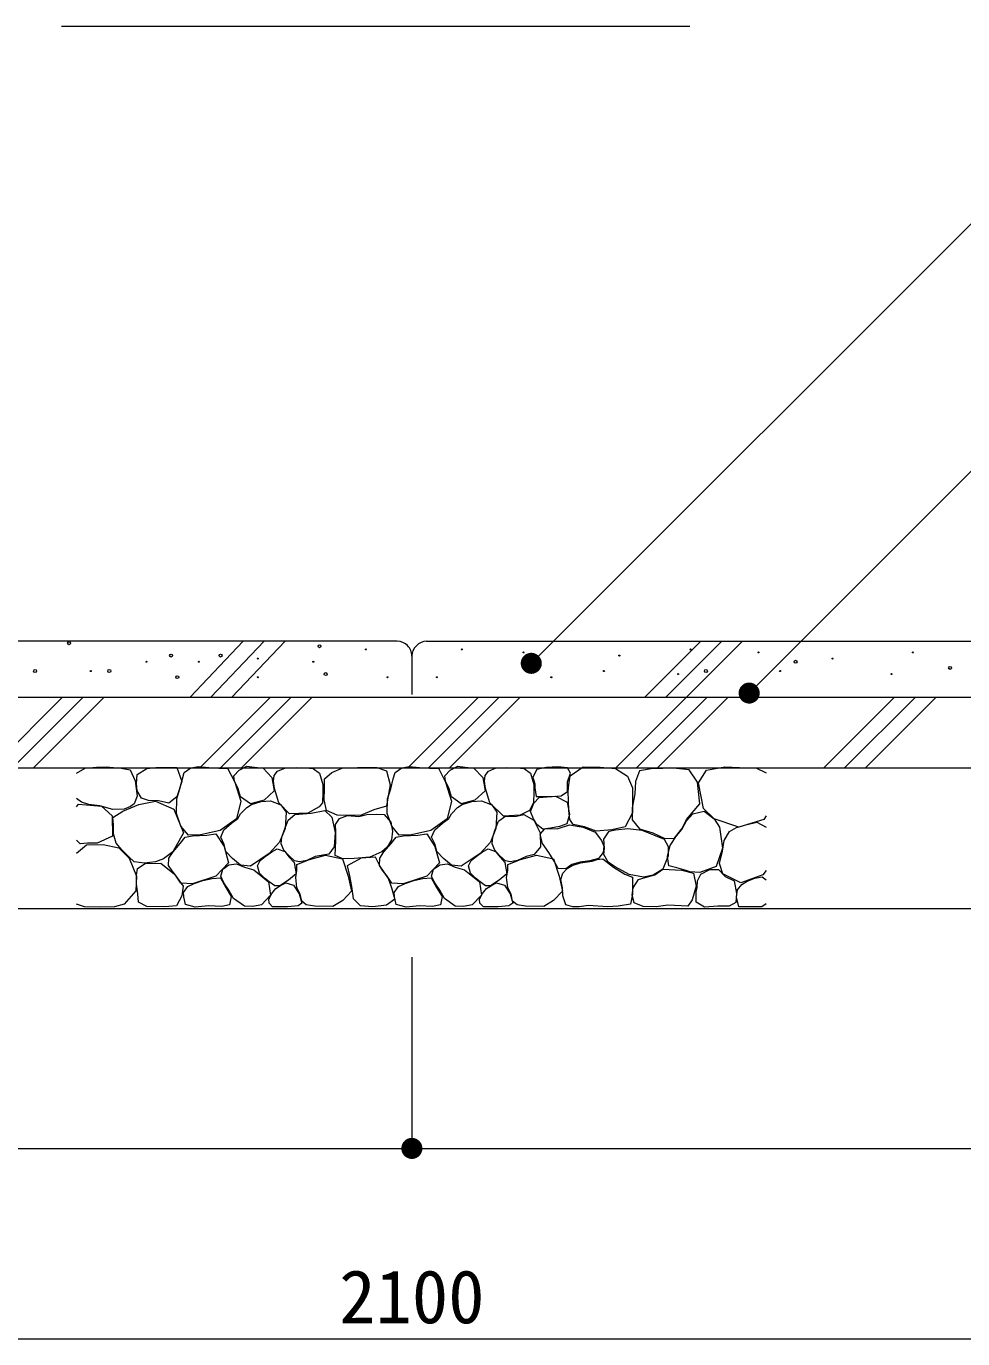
# Model space of a CAD drawing. Units: millimetres, scale not verified. Extents: x 303 to 5780, y 4488 to 8222.
# Drawn here: x 4024 to 4690, y 5408 to 6342 of the extents above; entities that cross this region are included whole.
import ezdxf
from ezdxf.enums import TextEntityAlignment as Align

# ---------------------------------------------------------------- set-up
doc = ezdxf.new("R2010")
doc.units = ezdxf.units.MM
doc.header["$LTSCALE"] = 20
for name, color, linetype, lineweight in [('ハッチ', 4, 'Continuous', 13), ('寸法', 1, 'Continuous', 13), ('本体', 7, 'Continuous', 13)]:
    doc.layers.add(name, color=color, linetype=linetype, lineweight=lineweight)
doc.styles.add('ＭＳ ゴシック', font='')
doc.styles.get('ＭＳ ゴシック').set_extended_font_data('MS Gothic')

# ---------------------------------------------------------------- blocks, each defined once
blk = doc.blocks.new('filled_dot')
at = {"color": 0, "linetype": 'Continuous', "lineweight": -2, "const_width": 1.25}
blk.add_lwpolyline([(-0.625, 0, 1), (0.625, 0, 1)], format="xyb", close=True, dxfattribs=at)

msp = doc.modelspace()

# ---------------------------------------------------------------- linework, layer by layer
at = {"layer": 'ハッチ'}
for p, q in [((4140.3, 5864.17), (4178.16, 5904.03)), ((4155.1, 5864.17), (4192.96, 5904.03)), ((4169.9, 5864.17), (4207.86, 5904.03)), ((4463.9, 5864.17), (4503.76, 5904.03)), ((4478.7, 5864.17), (4518.56, 5904.03)), ((4493.5, 5864.17), (4533.36, 5904.03)), ((3999.18, 5813.84), (4049.5, 5864.17)), ((4013.98, 5813.84), (4064.3, 5864.17)), ((4028.78, 5813.84), (4079.1, 5864.17)), ((4147.18, 5813.84), (4197.5, 5864.17)), ((4161.98, 5813.84), (4212.3, 5864.17)), ((4176.78, 5813.84), (4227.1, 5864.17)), ((4295.17, 5813.84), (4345.5, 5864.17)), ((4309.97, 5813.84), (4360.3, 5864.17)), ((4324.77, 5813.84), (4375.1, 5864.17)), ((4443.17, 5813.84), (4493.5, 5864.17)), ((4457.97, 5813.84), (4508.3, 5864.17)), ((4472.77, 5813.84), (4523.1, 5864.17)), ((4591.17, 5813.84), (4641.49, 5864.17)), ((4605.97, 5813.84), (4656.29, 5864.17)), ((4620.77, 5813.84), (4671.09, 5864.17)), ((4065.26, 5715.03), (4059.39, 5716.91))]:
    msp.add_line(p, q, dxfattribs=at)
for points in [[(4059.39, 5810.17), (4065.67, 5813.72), (4073.72, 5814.37), (4080.67, 5814.59), (4091.33, 5813.72), (4097.64, 5812.42), (4101.33, 5804.59), (4102.64, 5793.73), (4100.46, 5788.29), (4097.85, 5786.34)], [(4550.18, 5779.76), (4548.5, 5777.15), (4530.68, 5771.78), (4513.24, 5777.6), (4505.49, 5785.08), (4502.11, 5803.16), (4507.77, 5812.2), (4520.78, 5814.67)], [(4520.78, 5814.67), (4531.25, 5814.18), (4542.84, 5813.9), (4550.18, 5810.33)], [(4097.85, 5786.34), (4093.29, 5784.6), (4085.24, 5784.38), (4076.11, 5786.77), (4068.28, 5787.86), (4063.06, 5789.6), (4059.39, 5791.99)], [(4059.39, 5786.14), (4060.81, 5788.15), (4077.38, 5786.59), (4084.89, 5779.72), (4085.2, 5765.34), (4074.25, 5760.34), (4067.37, 5760.34)], [(4516.86, 5745.79), (4519.08, 5754.68), (4520.19, 5762.17), (4524.08, 5768.56), (4529.08, 5771.34), (4535.75, 5773.28), (4543.53, 5775.22), (4550.18, 5771.7)], [(4067.37, 5760.34), (4062.06, 5759.72), (4059.39, 5762.38)], [(4059.39, 5753.18), (4066.55, 5759.03), (4078.39, 5759.28), (4089.72, 5756.97), (4096.93, 5749.51), (4102.08, 5736.9), (4101.82, 5726.35), (4093.33, 5716.83), (4086.63, 5715.03), (4076.59, 5714.78), (4065.26, 5715.03)], [(4550.18, 5740.82), (4547.7, 5737.74), (4532.14, 5732.18), (4519.36, 5738.57), (4516.86, 5745.79)], [(4550.18, 5717.15), (4547.04, 5714.96), (4530.69, 5714.96), (4529.03, 5721.79), (4529.65, 5727.16), (4532.76, 5730.89)], [(4532.76, 5730.89), (4536.69, 5733.37), (4542.07, 5735.44), (4547.25, 5736.27), (4550.18, 5734.28)]]:
    msp.add_lwpolyline(points, dxfattribs=at)
for points in [[(4117.87, 5790.37), (4110.79, 5790.62), (4105.73, 5792.39), (4102.69, 5797.45), (4102.18, 5802.76), (4102.69, 5809.08), (4109.52, 5813.38), (4115.85, 5814.14), (4130.78, 5814.14), (4134.33, 5804.28), (4130.78, 5793.4), (4125.21, 5788.85)], [(4133.82, 5772.41), (4130.53, 5781.51), (4130.78, 5791.88), (4133.06, 5798.97), (4134.83, 5806.05), (4136.1, 5810.6), (4140.91, 5813.89), (4146.22, 5814.9), (4153.56, 5814.14), (4160.65, 5813.63), (4166.98, 5813.63), (4172.04, 5803.77), (4176.34, 5790.11), (4173.31, 5777.72), (4161.66, 5769.37), (4147.74, 5766.34), (4139.14, 5766.09)], [(4174.57, 5798.86), (4171.94, 5804.36), (4171.46, 5808.18), (4175.29, 5812.25), (4180.79, 5815.11), (4186.05, 5814.4), (4192.27, 5813.68), (4198.49, 5806.99), (4200.16, 5797.67), (4192.98, 5790.98), (4183.18, 5788.35), (4176.24, 5793.37)], [(4200.42, 5799.1), (4199.7, 5804.36), (4200.18, 5808.42), (4202.58, 5811.53), (4208.08, 5813.92), (4215.73, 5814.16), (4222.67, 5813.92), (4227.93, 5813.44), (4232.47, 5810.1), (4234.86, 5801.97), (4234.86, 5796.71), (4234.62, 5789.06), (4232.04, 5786.22), (4224.02, 5781.58), (4210.93, 5781.15), (4203.53, 5789.06)], [(4237.28, 5783.63), (4235.61, 5791.13), (4235.82, 5799.26), (4236.03, 5806.13), (4241.24, 5810.51), (4248.95, 5813.84), (4259.37, 5814.25), (4273.12, 5814.05), (4280, 5811.75), (4282.71, 5801.76), (4281.04, 5792.59), (4280, 5786.55), (4271.04, 5784.05), (4261.66, 5779.89), (4244.99, 5780.3)], [(4283.82, 5772.41), (4280.53, 5781.51), (4280.78, 5791.88), (4283.06, 5798.97), (4284.83, 5806.05), (4286.1, 5810.6), (4290.91, 5813.89), (4296.22, 5814.9), (4303.56, 5814.14), (4310.65, 5813.63), (4316.98, 5813.63), (4322.04, 5803.77), (4326.34, 5790.11), (4323.3, 5777.72), (4311.66, 5769.37), (4297.74, 5766.34), (4289.14, 5766.09)], [(4324.57, 5798.86), (4321.94, 5804.36), (4321.46, 5808.18), (4325.29, 5812.25), (4330.79, 5815.11), (4336.05, 5814.4), (4342.27, 5813.68), (4348.49, 5806.99), (4350.16, 5797.67), (4342.98, 5790.98), (4333.18, 5788.35), (4326.24, 5793.37)], [(4350.42, 5799.1), (4349.7, 5804.36), (4350.18, 5808.42), (4352.57, 5811.53), (4358.08, 5813.92), (4365.73, 5814.16), (4372.67, 5813.92), (4377.93, 5813.44), (4382.47, 5810.1), (4384.86, 5801.97), (4384.86, 5796.71), (4384.62, 5789.06), (4381.75, 5783.57), (4375.06, 5780.22), (4363.34, 5779.51), (4353.53, 5789.06)], [(4385.46, 5799.63), (4386.47, 5793.58), (4397.96, 5793.58), (4404.21, 5793.98), (4408.85, 5797.01), (4408.85, 5803.86), (4410.87, 5810.1), (4408.85, 5813.93), (4401.99, 5814.74), (4393.73, 5814.13), (4387.07, 5812.72), (4384.05, 5807.28), (4385.66, 5802.65)], [(4420.9, 5771.98), (4412.87, 5773.58), (4410.46, 5777.25), (4409.85, 5783.65), (4409.43, 5790.55), (4409.31, 5796.97), (4409.66, 5801.79), (4410.8, 5808.32), (4419.89, 5814.53), (4432.14, 5814.4), (4443.04, 5813.37), (4451.41, 5807.98), (4455.08, 5799.61), (4455.16, 5781.85), (4449.92, 5771.86), (4440.28, 5769.8), (4429.27, 5768.88)], [(4469.68, 5813.47), (4459.95, 5811.72), (4457.09, 5804.24), (4456.8, 5795.31), (4454.78, 5785.51), (4454.78, 5776.86), (4459.97, 5770.52), (4469.48, 5767.64), (4477.56, 5763.9), (4484.77, 5763.61), (4490.24, 5770.52), (4493.41, 5777.15), (4502.93, 5788.37), (4501.23, 5803.74), (4495.27, 5812.58), (4483.9, 5813.75), (4476.7, 5813.47)], [(4408.45, 5774.17), (4403.01, 5772.16), (4396.76, 5770.95), (4391.32, 5770.34), (4386.88, 5773.57), (4384.66, 5777.6), (4382.44, 5782.84), (4384.86, 5788.68), (4388.69, 5792.91), (4400.39, 5793.71), (4408.65, 5789.48), (4410.27, 5780.82)], [(4115.78, 5746.97), (4107.74, 5746.08), (4100.59, 5746.97), (4096.72, 5750.54), (4091.66, 5755.6), (4087.79, 5760.36), (4085.7, 5766.91), (4085.7, 5773.45), (4085.41, 5778.51), (4092.55, 5782.97), (4103.87, 5787.73), (4115.78, 5790.11), (4128.76, 5784.55), (4135.59, 5767.6), (4127.98, 5754.12), (4121.43, 5749.06)], [(4170.53, 5749.39), (4165.74, 5754.41), (4164.55, 5759.43), (4162.15, 5764.69), (4164.31, 5769.71), (4169.81, 5774.49), (4174.35, 5777.83), (4176.27, 5781.18), (4180.57, 5785.72), (4183.92, 5787.87), (4190.86, 5790.02), (4197.55, 5790.5), (4204.97, 5787.63), (4208.55, 5782.37), (4207.84, 5770.66), (4204.01, 5761.1), (4196.6, 5752.98), (4183.2, 5743.9), (4176.27, 5744.61)], [(4229.39, 5750.8), (4223.34, 5747.98), (4218.1, 5746.98), (4214.67, 5747.78), (4210.44, 5751.61), (4207.01, 5755.24), (4205.2, 5759.87), (4205.6, 5764.5), (4207.21, 5769.34), (4210.08, 5776.65), (4214.73, 5780.59), (4226.55, 5781.72), (4236.12, 5783.55), (4241.19, 5778.76), (4243.58, 5767.79), (4242.74, 5757.66), (4238.94, 5752.45)], [(4320.53, 5749.39), (4315.74, 5754.41), (4314.55, 5759.43), (4312.15, 5764.69), (4314.31, 5769.71), (4319.81, 5774.49), (4324.35, 5777.83), (4326.27, 5781.18), (4330.57, 5785.72), (4333.92, 5787.87), (4340.86, 5790.02), (4347.55, 5790.5), (4354.97, 5787.63), (4358.55, 5782.37), (4357.84, 5770.66), (4354.01, 5761.1), (4346.6, 5752.98), (4333.2, 5743.9), (4326.27, 5744.61)], [(4493.22, 5740.84), (4486.69, 5742.8), (4480.82, 5744.1), (4479.94, 5750.84), (4481.9, 5758.68), (4486.26, 5765.42), (4490.17, 5769.99), (4493.44, 5776.08), (4498, 5781.07), (4506.04, 5783.08), (4513.24, 5777.6), (4516.94, 5771.73), (4519.12, 5756.72), (4514.55, 5743.67), (4503.01, 5739.32), (4495.83, 5739.97)], [(4244.01, 5768.07), (4243.87, 5773.56), (4246.68, 5777.92), (4252.31, 5780.03), (4260.47, 5779.18), (4265.96, 5780.73), (4272.58, 5781.01), (4278.49, 5780.73), (4283.14, 5775.25), (4284.26, 5768.77), (4283.7, 5762.58), (4280.46, 5757.52), (4276.66, 5754.14), (4268.08, 5750.34), (4256.96, 5749.36), (4249.07, 5749.22), (4243.58, 5751.61), (4244.01, 5762.3)], [(4379.39, 5750.8), (4373.34, 5747.98), (4368.1, 5746.98), (4364.67, 5747.78), (4360.44, 5751.61), (4357.01, 5755.24), (4355.19, 5759.87), (4355.6, 5764.5), (4357.21, 5769.34), (4359.83, 5775.99), (4364.27, 5779.21), (4372.53, 5779.41), (4377.78, 5780.82), (4384.83, 5776.79), (4389.47, 5767.73), (4389.67, 5757.65), (4385.03, 5752.21)], [(4130.02, 5737.51), (4127.49, 5740.54), (4124.96, 5744.34), (4125.21, 5749.65), (4128.25, 5754.2), (4133.31, 5760.02), (4136.86, 5764.57), (4141.92, 5765.58), (4152.3, 5766.09), (4158.63, 5766.85), (4164.45, 5757.99), (4167.74, 5746.36), (4158.63, 5736.75), (4141.92, 5731.44), (4133.82, 5731.94)], [(4280.02, 5737.51), (4277.49, 5740.54), (4274.96, 5744.34), (4275.21, 5749.65), (4278.25, 5754.2), (4283.31, 5760.02), (4286.86, 5764.57), (4291.92, 5765.58), (4302.3, 5766.09), (4308.62, 5766.85), (4314.45, 5757.99), (4317.74, 5746.36), (4308.62, 5736.75), (4291.92, 5731.44), (4283.82, 5731.94)], [(4433.05, 5762.29), (4434.66, 5758.05), (4434.26, 5753.62), (4430.83, 5749.39), (4424.78, 5747.78), (4417.73, 5746.77), (4411.88, 5745.16), (4407.65, 5742.14), (4402.2, 5742.34), (4399.38, 5747.38), (4395.55, 5753.62), (4390.91, 5760.07), (4389.3, 5766.72), (4392.73, 5770.55), (4402.2, 5770.75), (4410.27, 5773.37), (4419.95, 5771.75), (4428.41, 5768.13)], [(4437.8, 5746.82), (4434.77, 5752.32), (4435.05, 5756.72), (4434.77, 5763.04), (4438.35, 5768.81), (4443.02, 5769.9), (4451.82, 5770.73), (4461.72, 5769.63), (4469.97, 5766.33), (4477.67, 5763.04), (4480.42, 5757.81), (4480.42, 5751.22), (4476.55, 5741.83), (4469.69, 5737.48), (4462.82, 5736.11), (4452.64, 5738.03), (4442.74, 5743.53)], [(4196.62, 5732.81), (4193.36, 5735.48), (4189.8, 5738.89), (4188.31, 5744.08), (4190.24, 5748.08), (4193.8, 5750.9), (4198.4, 5754.16), (4202.26, 5756.38), (4207.6, 5754.3), (4210.86, 5750.45), (4214.27, 5746.45), (4215.75, 5738.44), (4210.27, 5733.85), (4204.04, 5730), (4200.48, 5730)], [(4346.62, 5732.81), (4343.35, 5735.48), (4339.79, 5738.89), (4338.31, 5744.08), (4340.24, 5748.08), (4343.8, 5750.9), (4348.4, 5754.16), (4352.26, 5756.38), (4357.6, 5754.3), (4360.86, 5750.45), (4364.27, 5746.45), (4365.75, 5738.44), (4360.27, 5733.85), (4354.04, 5730), (4350.48, 5730)], [(4103.23, 5724.25), (4102.07, 5731.01), (4102.07, 5737.54), (4103, 5742.2), (4108.37, 5745.93), (4119.57, 5746.17), (4129.14, 5738.24), (4135.44, 5729.61), (4134.5, 5722.85), (4130.54, 5715.62), (4122.37, 5714.92), (4109.53, 5715.16), (4103.7, 5718.19)], [(4228.99, 5715.55), (4222.94, 5716.35), (4219.71, 5718.97), (4218.7, 5724.01), (4216.28, 5728.64), (4215.48, 5735.9), (4216.28, 5740.73), (4216.28, 5745.16), (4225.36, 5748.59), (4236.65, 5751.81), (4248.75, 5749.19), (4252.78, 5736.9), (4255.2, 5726.02), (4248.95, 5719.58), (4241.89, 5715.14)], [(4255.22, 5729.47), (4256.27, 5720.93), (4261.27, 5715.93), (4270.23, 5715.31), (4280.02, 5716.35), (4286.07, 5720.72), (4283.98, 5727.59), (4281.48, 5735.09), (4275.23, 5744.26), (4272.16, 5750.34), (4262.02, 5749.64), (4252.17, 5744.15), (4253.77, 5736.97)], [(4378.99, 5715.55), (4372.94, 5716.35), (4369.71, 5718.97), (4368.7, 5724.01), (4366.28, 5728.64), (4365.48, 5735.9), (4366.28, 5740.73), (4366.28, 5745.16), (4375.36, 5748.59), (4386.65, 5751.81), (4398.75, 5749.19), (4402.78, 5736.9), (4405.2, 5726.02), (4398.95, 5719.58), (4391.89, 5715.14)], [(4412.53, 5714.89), (4407.68, 5716.46), (4405.45, 5722.75), (4405.32, 5728.39), (4404.14, 5734.54), (4405.45, 5738.87), (4408.6, 5742.27), (4412.14, 5744.5), (4418.04, 5746.2), (4426.3, 5747.38), (4429.97, 5748.56), (4433.9, 5749.09), (4441.5, 5743.32), (4449.63, 5738.21), (4455, 5736.12), (4455.14, 5730.48), (4455.14, 5724.06), (4453.56, 5716.99), (4444.78, 5715.41), (4437.31, 5715.02), (4423.81, 5715.94), (4417.12, 5714.89)], [(4167.89, 5726.93), (4164.31, 5731.95), (4162.15, 5736.73), (4163.59, 5741.74), (4167.89, 5744.85), (4173.4, 5745.57), (4178.9, 5743.18), (4185.59, 5741.27), (4196.12, 5732.66), (4197.55, 5723.34), (4191.09, 5716.41), (4184.88, 5715.22), (4178.9, 5715.46), (4171.24, 5720.95)], [(4317.89, 5726.93), (4314.31, 5731.95), (4312.15, 5736.73), (4313.59, 5741.74), (4317.89, 5744.85), (4323.4, 5745.57), (4328.9, 5743.18), (4335.59, 5741.27), (4346.12, 5732.66), (4347.55, 5723.34), (4341.09, 5716.41), (4334.88, 5715.22), (4328.9, 5715.46), (4321.24, 5720.95)], [(4462.71, 5715.17), (4456.29, 5717.78), (4454.89, 5723.19), (4455.49, 5728.4), (4459.3, 5734.41), (4465.72, 5736.42), (4470.93, 5737.82), (4476.55, 5741.83), (4490.19, 5741.03), (4498.41, 5739.02), (4500.41, 5729.8), (4497.41, 5719.98), (4494.4, 5715.57), (4480.16, 5716.17), (4471.94, 5714.97)], [(4501.09, 5728.82), (4501.3, 5733.58), (4503.78, 5738.34), (4509.99, 5741.65), (4516.2, 5741.44), (4520.96, 5736.68), (4527.38, 5733.58), (4529.03, 5724.47), (4528.62, 5718.06), (4523.86, 5715.37), (4515.79, 5715.37), (4506.26, 5714.75), (4500.26, 5718.27), (4500.26, 5725.72)], [(4135.82, 5722.14), (4135.58, 5725.25), (4138.69, 5729.55), (4143.24, 5731.7), (4149.45, 5733.61), (4155.91, 5735.05), (4161.89, 5735.53), (4165.72, 5728.83), (4169.54, 5722.38), (4168.35, 5716.41), (4162.85, 5715.21), (4153.52, 5715.69), (4143.95, 5714.73), (4137.02, 5716.64)], [(4202.55, 5715.02), (4198.99, 5715.02), (4196.47, 5717.54), (4196.32, 5720.51), (4198.4, 5724.36), (4201.22, 5727.92), (4204.63, 5730.14), (4208.34, 5732.07), (4213.97, 5730.44), (4217.98, 5724.21), (4219.91, 5717.69), (4217.09, 5715.77), (4209.52, 5715.02)], [(4285.82, 5722.14), (4285.58, 5725.25), (4288.69, 5729.55), (4293.23, 5731.7), (4299.45, 5733.61), (4305.91, 5735.05), (4311.89, 5735.53), (4315.72, 5728.83), (4319.54, 5722.38), (4318.35, 5716.41), (4312.85, 5715.21), (4303.52, 5715.69), (4293.95, 5714.73), (4287.02, 5716.64)], [(4352.55, 5715.02), (4348.99, 5715.02), (4346.47, 5717.54), (4346.32, 5720.51), (4348.4, 5724.36), (4351.22, 5727.92), (4354.63, 5730.14), (4358.34, 5732.07), (4363.97, 5730.44), (4367.98, 5724.21), (4369.91, 5717.69), (4367.09, 5715.77), (4359.52, 5715.02)]]:
    msp.add_lwpolyline(points, close=True, dxfattribs=at)
for centre, radius in [((4054.25, 5902.64), 1.05), ((4232.38, 5900.45), 1.05), ((4265.37, 5898.25), 0.349), ((4333.54, 5898.25), 0.349), ((4377.52, 5896.05), 0.349), ((4496.28, 5898.25), 0.349), ((4544.66, 5896.05), 0.349), ((4654.61, 5896.05), 0.349), ((4109.23, 5889.45), 0.349), ((4126.82, 5893.85), 1.05), ((4146.61, 5889.45), 0.349), ((4162.01, 5893.85), 1.05), ((4188.4, 5891.65), 0.349), ((4227.98, 5889.45), 0.349), ((4445.7, 5893.85), 0.349), ((4571.05, 5889.45), 1.05), ((4597.44, 5891.65), 0.349), ((4681, 5885.05), 1.05), ((4030.06, 5882.85), 1.05), ((4069.64, 5882.85), 0.349), ((4082.84, 5882.85), 1.05), ((4131.22, 5878.45), 1.05), ((4188.4, 5878.45), 0.349), ((4236.78, 5880.65), 1.05), ((4280.76, 5878.45), 0.349), ((4315.95, 5878.45), 0.349), ((4397.32, 5878.45), 0.349), ((4434.7, 5882.85), 0.349), ((4487.48, 5880.65), 0.349), ((4507.27, 5882.85), 1.05), ((4560.05, 5882.85), 0.349), ((4639.22, 5880.65), 0.349)]:
    msp.add_circle(centre, radius, dxfattribs=at)
at = {"layer": '寸法', "color": 3}
msp.add_line((4048.8, 6341.79), (4495.85, 6341.79), dxfattribs=at)
at = {"layer": '寸法'}
for p, q in [((4298.09, 5679.25), (4298.09, 5543.03)), ((4298.09, 5661.98), (4298.09, 5543.03)), ((3298.09, 5543.03), (4298.09, 5543.03)), ((4298.09, 5543.03), (5298.09, 5543.03)), ((3248.09, 5407.54), (5348.09, 5407.54))]:
    msp.add_line(p, q, dxfattribs=at)
msp.add_lwpolyline([(4538.07, 5867.15), (4548.67, 5877.75), (4750.05, 6079.13), (5490.28, 6079.13)], dxfattribs=at)
at = {"layer": '本体'}
for p, q in [((4287.63, 5904.03), (3298.09, 5904.03)), ((4308.56, 5904.03), (5298.09, 5904.03)), ((4298.09, 5893.68), (4298.09, 5866.17)), ((3298.09, 5864.17), (5298.09, 5864.17)), ((3248.09, 5813.84), (5348.09, 5813.84)), ((3248.09, 5713.84), (5348.09, 5713.84))]:
    msp.add_line(p, q, dxfattribs=at)
at = {"layer": '本体', "color": 1}
msp.add_lwpolyline([(4383.05, 5888.31), (4393.66, 5898.92), (4699.96, 6205.21), (5689.73, 6205.21)], dxfattribs=at)
at = {"layer": '本体'}
for centre, radius, start, end in [((4287.65, 5893.58), 10.45, 359.41864, 90.09829), ((4309, 5893.11), 10.92, 92.326, 176.99666)]:
    msp.add_arc(centre, radius, start, end, dxfattribs=at)

# ---------------------------------------------------------------- block references
at = {"layer": '寸法', "xscale": 6, "yscale": 6}
for p, rotation in [((4538.07, 5867.15), 45), ((4298.09, 5543.03), 180)]:
    msp.add_blockref('filled_dot', p, dxfattribs=dict(at, rotation=rotation))
msp.add_blockref('filled_dot', (4298.09, 5543.03), dxfattribs=at)
at = {"layer": '本体', "color": 1, "xscale": 6, "yscale": 6, "rotation": 45}
msp.add_blockref('filled_dot', (4383.05, 5888.31), dxfattribs=at)

# ---------------------------------------------------------------- texts
at = {"layer": '寸法', "style": 'ＭＳ ゴシック'}
msp.add_text('2100', height=37.98, dxfattribs=at).set_placement((4298.09, 5437.54), align=Align.MIDDLE_CENTER)

doc.saveas('drawing.dxf')
